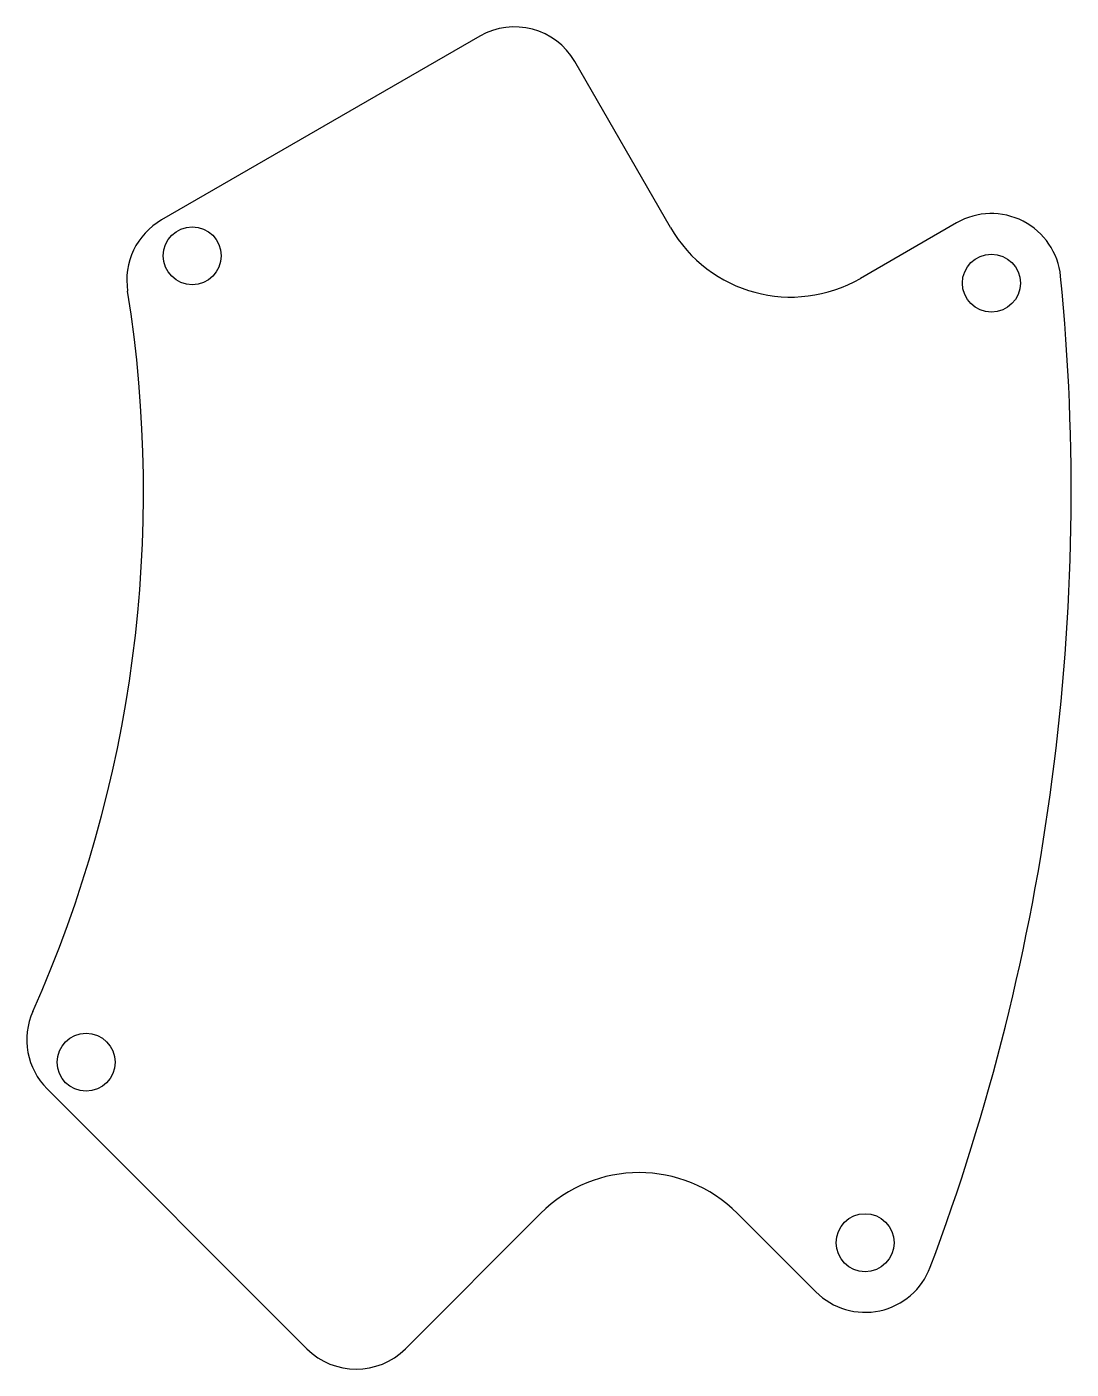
# Model space of a CAD drawing. Header units: centimetres. Extents: x 0 to 9.5, y -3.78 to 2.
# Drawn here: x 5 to 9.5, y -3.78 to 2 of the extents above; entities outside this region: 1.
import ezdxf

# ---------------------------------------------------------------- set-up
doc = ezdxf.new("R2010")
doc.units = ezdxf.units.CM
doc.header["$MEASUREMENT"] = 0
doc.layers.add('基板 右 v3_Sketch35', color=7, linetype='Continuous')

msp = doc.modelspace()

# ---------------------------------------------------------------- linework, layer by layer
at = {"layer": '基板 右 v3_Sketch35'}
for p, q in [((6.9497, 1.9628, 0.15), (5.578, 1.1709, 0.15)), ((7.772, 1.1385, 0.15), (7.3595, 1.853, 0.15)), ((9.006, 1.1582, 0.15), (8.5916, 0.9189, 0.15)), ((5.0849, -2.5747, 0.15), (6.2049, -3.6946, 0.15)), ((6.6291, -3.6946, 0.15), (7.2125, -3.1113, 0.15)), ((8.061, -3.1113, 0.15), (8.3994, -3.4497, 0.15))]:
    msp.add_line(p, q, dxfattribs=at)
for centre in [(5.7103, 1.0163, 0.15), (9.156, 0.8984, 0.15), (5.2527, -2.4596, 0.15), (8.6115, -3.2375, 0.15)]:
    msp.add_circle(centre, 0.125, dxfattribs=at)
for centre, radius, start, end in [((7.0997, 1.703, 0.15), 0.3, 30, 120), ((5.728, 0.9111, 0.15), 0.3, 120, 189.03739), ((9.156, 0.8984, 0.15), 0.3, 5.60383, 120), ((8.2916, 1.4385, 0.15), 0.6, 210, 300), ((0, 0, 0.15), 9.5, 339.39617, 5.60383), ((0, 0, 0.15), 5.5, 335.96261, 9.03739), ((5.297, -2.3625, 0.15), 0.3, 155.96261, 225), ((7.6368, -3.5355, 0.15), 0.6, 45, 135), ((8.6115, -3.2375, 0.15), 0.3, 225, 339.39617), ((6.417, -3.4825, 0.15), 0.3, 225, 315)]:
    msp.add_arc(centre, radius, start, end, dxfattribs=at)
msp.add_point((0, 0, 0.15), dxfattribs=at)

doc.saveas('drawing.dxf')
